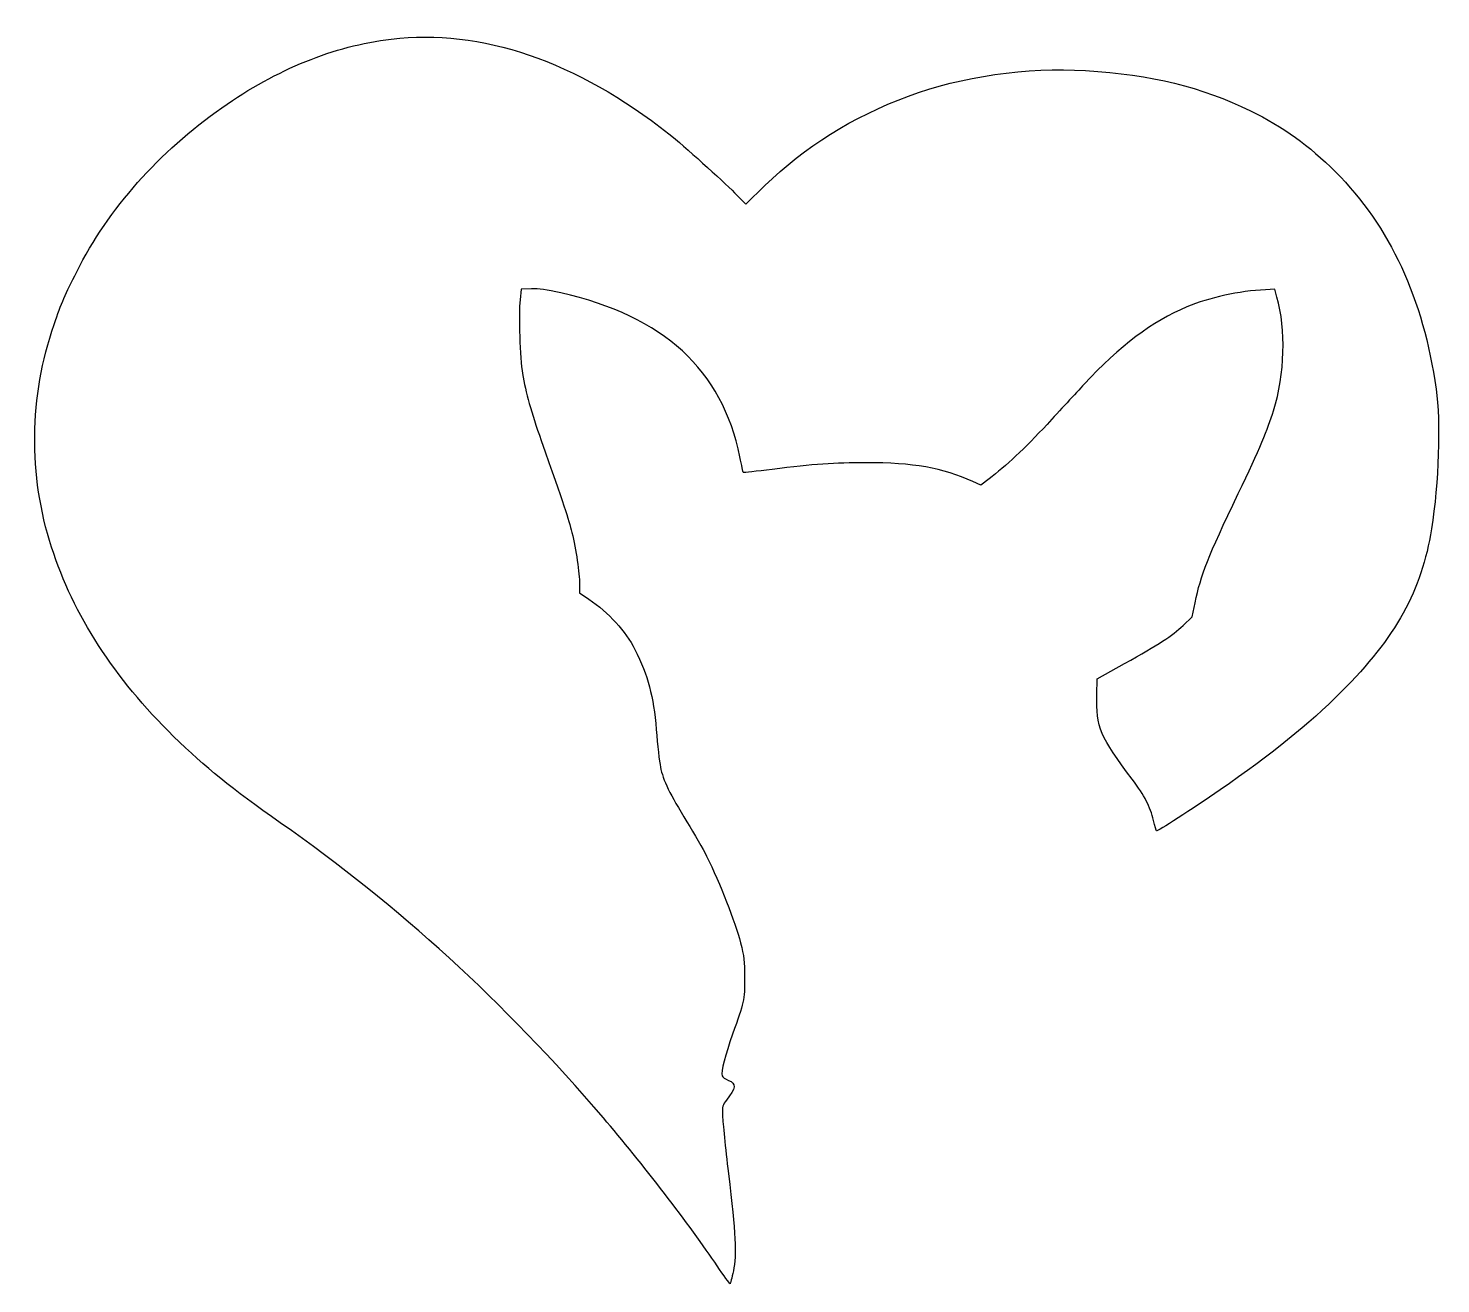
# Model space of a CAD drawing. Header units: centimetres. Extents: x -17.8 to 17.7, y -15.6 to 15.9.
import ezdxf

# ---------------------------------------------------------------- set-up
doc = ezdxf.new("R2010")
doc.units = ezdxf.units.CM
doc.header["$MEASUREMENT"] = 0
doc.layers.add('Layer 1', color=7, linetype='Continuous')

msp = doc.modelspace()

# ---------------------------------------------------------------- linework, layer by layer
at = {"layer": 'Layer 1'}
msp.add_open_spline([(-8.67833, 15.59278), (-10.12825, 15.41639), (-11.53936, 14.84489), (-12.9293, 13.87122), (-12.9293, 13.87122), (-14.52033, 12.75644), (-15.76916, 11.34533), (-16.57702, 9.7543), (-16.57702, 9.7543), (-16.85924, 9.20044), (-16.96155, 8.96408), (-17.14499, 8.43138), (-17.14499, 8.43138), (-17.77293, 6.61457), (-17.7941, 4.65666), (-17.20849, 2.83985), (-17.20849, 2.83985), (-16.65816, 1.13241), (-15.6351, -0.44804), (-14.14285, -1.90854), (-14.14285, -1.90854), (-13.32793, -2.70229), (-12.69999, -3.21029), (-11.46527, -4.0746), (-11.46527, -4.0746), (-8.45608, -6.18421), (-5.8808, -8.53724), (-3.35138, -11.48293), (-3.35138, -11.48293), (-2.41299, -12.57654), (-1.1571, -14.2099), (-0.49388, -15.19768), (-0.49388, -15.19768), (-0.32807, -15.4411), (-0.18344, -15.64218), (-0.17285, -15.64571), (-0.17285, -15.64571), (-0.16227, -15.64571), (-0.12699, -15.50107), (-0.08818, -15.32468), (-0.08818, -15.32468), (-0.00351, -14.90135), (-0.02821, -14.40746), (-0.21165, -12.8764), (-0.21165, -12.8764), (-0.28926, -12.23434), (-0.35629, -11.59229), (-0.35982, -11.44059), (-0.35982, -11.44059), (-0.3704, -11.18659), (-0.36335, -11.16542), (-0.26104, -11.0349), (-0.26104, -11.0349), (-0.02115, -10.73504), (-0.00704, -10.61862), (-0.21165, -10.54101), (-0.21165, -10.54101), (-0.28926, -10.50926), (-0.35982, -10.45634), (-0.3704, -10.42459), (-0.3704, -10.42459), (-0.40215, -10.32934), (-0.28926, -9.8919), (-0.10934, -9.3839), (-0.10934, -9.3839), (0.17994, -8.58309), (0.19405, -8.52312), (0.19405, -7.97279), (0.19405, -7.97279), (0.19052, -7.54593), (0.17994, -7.42598), (0.09174, -7.09085), (0.09174, -7.09085), (-0.04584, -6.5511), (-0.41979, -5.60213), (-0.76198, -4.91421), (-0.76198, -4.91421), (-0.84665, -4.74488), (-1.0689, -4.35682), (-1.25587, -4.0499), (-1.25587, -4.0499), (-1.6792, -3.36551), (-1.85559, -3.00215), (-1.91909, -2.68112), (-1.91909, -2.68112), (-1.94731, -2.54354), (-1.9967, -2.1202), (-2.02492, -1.7392), (-2.02492, -1.7392), (-2.09548, -0.88901), (-2.22953, -0.39159), (-2.56114, 0.27516), (-2.56114, 0.27516), (-2.78692, 0.72319), (-3.22436, 1.20297), (-3.71472, 1.53458), (-3.71472, 1.53458), (-3.71472, 1.53458), (-3.95108, 1.69333), (-3.95108, 1.69333), (-3.95108, 1.69333), (-3.95108, 1.69333), (-3.95108, 1.905), (-3.95108, 1.905), (-3.95108, 1.905), (-3.95461, 2.19428), (-4.03927, 2.78342), (-4.14158, 3.21028), (-4.14158, 3.21028), (-4.22272, 3.54189), (-4.34266, 3.8982), (-4.91416, 5.52097), (-4.91416, 5.52097), (-5.16816, 6.24064), (-5.30222, 6.70983), (-5.38335, 7.19666), (-5.38335, 7.19666), (-5.44685, 7.57766), (-5.48566, 8.67833), (-5.44332, 9.04874), (-5.44332, 9.04874), (-5.44332, 9.04874), (-5.4151, 9.31332), (-5.4151, 9.31332), (-5.4151, 9.31332), (-5.4151, 9.31332), (-5.1611, 9.3239), (-5.1611, 9.3239), (-5.1611, 9.3239), (-4.97413, 9.33096), (-4.7801, 9.30626), (-4.42027, 9.22159), (-4.42027, 9.22159), (-1.83088, 8.63598), (-0.37391, 7.29895), (0.07765, 5.10467), (0.07765, 5.10467), (0.11998, 4.89653), (0.15526, 4.72367), (0.16232, 4.71661), (0.16232, 4.71661), (0.16585, 4.70955), (0.4904, 4.74483), (0.88551, 4.79422), (0.88551, 4.79422), (1.94032, 4.92475), (2.43773, 4.96003), (3.24559, 4.96003), (3.24559, 4.96003), (4.42387, 4.96356), (5.16823, 4.8295), (5.9267, 4.48731), (5.9267, 4.48731), (5.9267, 4.48731), (6.12426, 4.39912), (6.12426, 4.39912), (6.12426, 4.39912), (6.12426, 4.39912), (6.3324, 4.55787), (6.3324, 4.55787), (6.3324, 4.55787), (6.74162, 4.86126), (7.23904, 5.33045), (7.78937, 5.92312), (7.78937, 5.92312), (8.09276, 6.25473), (8.51256, 6.70629), (8.7207, 6.93206), (8.7207, 6.93206), (9.60617, 7.88809), (10.43167, 8.50898), (11.29951, 8.87234), (11.29951, 8.87234), (11.8569, 9.10517), (12.6189, 9.27098), (13.27154, 9.30273), (13.27154, 9.30273), (13.27154, 9.30273), (13.5079, 9.31684), (13.5079, 9.31684), (13.5079, 9.31684), (13.5079, 9.31684), (13.56082, 9.11928), (13.56082, 9.11928), (13.56082, 9.11928), (13.79365, 8.29025), (13.7619, 7.20017), (13.47615, 6.26531), (13.47615, 6.26531), (13.32798, 5.78553), (13.13396, 5.33045), (12.58715, 4.18392), (12.58715, 4.18392), (11.81809, 2.57173), (11.65582, 2.15898), (11.50412, 1.44636), (11.50412, 1.44636), (11.50412, 1.44636), (11.43004, 1.09358), (11.43004, 1.09358), (11.43004, 1.09358), (11.43004, 1.09358), (11.20426, 0.87839), (11.20426, 0.87839), (11.20426, 0.87839), (10.91851, 0.61028), (10.60454, 0.40567), (9.7367, -0.08117), (9.7367, -0.08117), (9.7367, -0.08117), (9.04878, -0.4657), (9.04878, -0.4657), (9.04878, -0.4657), (9.04878, -0.4657), (9.0382, -0.86787), (9.0382, -0.86787), (9.0382, -0.86787), (9.01703, -1.67573), (9.12639, -1.92973), (9.9272, -2.98454), (9.9272, -2.98454), (10.24117, -3.40082), (10.37876, -3.6654), (10.46342, -4.02171), (10.46342, -4.02171), (10.4987, -4.15929), (10.53045, -4.27571), (10.53398, -4.28277), (10.53398, -4.28277), (10.55162, -4.30394), (11.43709, -3.73244), (12.13559, -3.25266), (12.13559, -3.25266), (13.41265, -2.37072), (14.35809, -1.60872), (15.17301, -0.7938), (15.17301, -0.7938), (16.54884, 0.58203), (17.19443, 1.7462), (17.44137, 3.29842), (17.44137, 3.29842), (17.62481, 4.44142), (17.6742, 5.98659), (17.55779, 6.80856), (17.55779, 6.80856), (17.23323, 9.09103), (16.40068, 10.87962), (15.02837, 12.2625), (15.02837, 12.2625), (14.36868, 12.92572), (13.72309, 13.38786), (12.89406, 13.79356), (12.89406, 13.79356), (11.67345, 14.39328), (10.41756, 14.69667), (8.75598, 14.8025), (8.75598, 14.8025), (7.29548, 14.89422), (5.61979, 14.65433), (4.31098, 14.16397), (4.31098, 14.16397), (2.90692, 13.64186), (1.6969, 12.88691), (0.70206, 11.91678), (0.70206, 11.91678), (0.70206, 11.91678), (0.22581, 11.45111), (0.22581, 11.45111), (0.22581, 11.45111), (0.22581, 11.45111), (-0.05641, 11.73333), (-0.05641, 11.73333), (-0.05641, 11.73333), (-0.37038, 12.05436), (-1.33347, 12.91514), (-1.71094, 13.215), (-1.71094, 13.215), (-4.01458, 15.03886), (-6.43111, 15.86436), (-8.6783, 15.59272), (-8.6783, 15.59272), (-8.6783, 15.59272), (-8.67833, 15.59278), (-8.67833, 15.59278)], degree=3, knots=[0, 0, 0, 0, 0.01388889, 0.01388889, 0.01388889, 0.01388889, 0.02777778, 0.02777778, 0.02777778, 0.02777778, 0.04166667, 0.04166667, 0.04166667, 0.04166667, 0.05555556, 0.05555556, 0.05555556, 0.05555556, 0.06944444, 0.06944444, 0.06944444, 0.06944444, 0.08333333, 0.08333333, 0.08333333, 0.08333333, 0.09722222, 0.09722222, 0.09722222, 0.09722222, 0.11111111, 0.11111111, 0.11111111, 0.11111111, 0.125, 0.125, 0.125, 0.125, 0.13888889, 0.13888889, 0.13888889, 0.13888889, 0.15277778, 0.15277778, 0.15277778, 0.15277778, 0.16666667, 0.16666667, 0.16666667, 0.16666667, 0.18055556, 0.18055556, 0.18055556, 0.18055556, 0.19444444, 0.19444444, 0.19444444, 0.19444444, 0.20833333, 0.20833333, 0.20833333, 0.20833333, 0.22222222, 0.22222222, 0.22222222, 0.22222222, 0.23611111, 0.23611111, 0.23611111, 0.23611111, 0.25, 0.25, 0.25, 0.25, 0.26388889, 0.26388889, 0.26388889, 0.26388889, 0.27777778, 0.27777778, 0.27777778, 0.27777778, 0.29166667, 0.29166667, 0.29166667, 0.29166667, 0.30555556, 0.30555556, 0.30555556, 0.30555556, 0.31944444, 0.31944444, 0.31944444, 0.31944444, 0.33333333, 0.33333333, 0.33333333, 0.33333333, 0.34722222, 0.34722222, 0.34722222, 0.34722222, 0.36111111, 0.36111111, 0.36111111, 0.36111111, 0.375, 0.375, 0.375, 0.375, 0.38888889, 0.38888889, 0.38888889, 0.38888889, 0.40277778, 0.40277778, 0.40277778, 0.40277778, 0.41666667, 0.41666667, 0.41666667, 0.41666667, 0.43055556, 0.43055556, 0.43055556, 0.43055556, 0.44444444, 0.44444444, 0.44444444, 0.44444444, 0.45833333, 0.45833333, 0.45833333, 0.45833333, 0.47222222, 0.47222222, 0.47222222, 0.47222222, 0.48611111, 0.48611111, 0.48611111, 0.48611111, 0.5, 0.5, 0.5, 0.5, 0.51388889, 0.51388889, 0.51388889, 0.51388889, 0.52777778, 0.52777778, 0.52777778, 0.52777778, 0.54166667, 0.54166667, 0.54166667, 0.54166667, 0.55555556, 0.55555556, 0.55555556, 0.55555556, 0.56944444, 0.56944444, 0.56944444, 0.56944444, 0.58333333, 0.58333333, 0.58333333, 0.58333333, 0.59722222, 0.59722222, 0.59722222, 0.59722222, 0.61111111, 0.61111111, 0.61111111, 0.61111111, 0.625, 0.625, 0.625, 0.625, 0.63888889, 0.63888889, 0.63888889, 0.63888889, 0.65277778, 0.65277778, 0.65277778, 0.65277778, 0.66666667, 0.66666667, 0.66666667, 0.66666667, 0.68055556, 0.68055556, 0.68055556, 0.68055556, 0.69444444, 0.69444444, 0.69444444, 0.69444444, 0.70833333, 0.70833333, 0.70833333, 0.70833333, 0.72222222, 0.72222222, 0.72222222, 0.72222222, 0.73611111, 0.73611111, 0.73611111, 0.73611111, 0.75, 0.75, 0.75, 0.75, 0.76388889, 0.76388889, 0.76388889, 0.76388889, 0.77777778, 0.77777778, 0.77777778, 0.77777778, 0.79166667, 0.79166667, 0.79166667, 0.79166667, 0.80555556, 0.80555556, 0.80555556, 0.80555556, 0.81944444, 0.81944444, 0.81944444, 0.81944444, 0.83333333, 0.83333333, 0.83333333, 0.83333333, 0.84722222, 0.84722222, 0.84722222, 0.84722222, 0.86111111, 0.86111111, 0.86111111, 0.86111111, 0.875, 0.875, 0.875, 0.875, 0.88888889, 0.88888889, 0.88888889, 0.88888889, 0.90277778, 0.90277778, 0.90277778, 0.90277778, 0.91666667, 0.91666667, 0.91666667, 0.91666667, 0.93055556, 0.93055556, 0.93055556, 0.93055556, 0.94444444, 0.94444444, 0.94444444, 0.94444444, 0.95833333, 0.95833333, 0.95833333, 0.95833333, 0.97222222, 0.97222222, 0.97222222, 0.97222222, 1, 1, 1, 1], dxfattribs=at)

doc.saveas('drawing.dxf')
